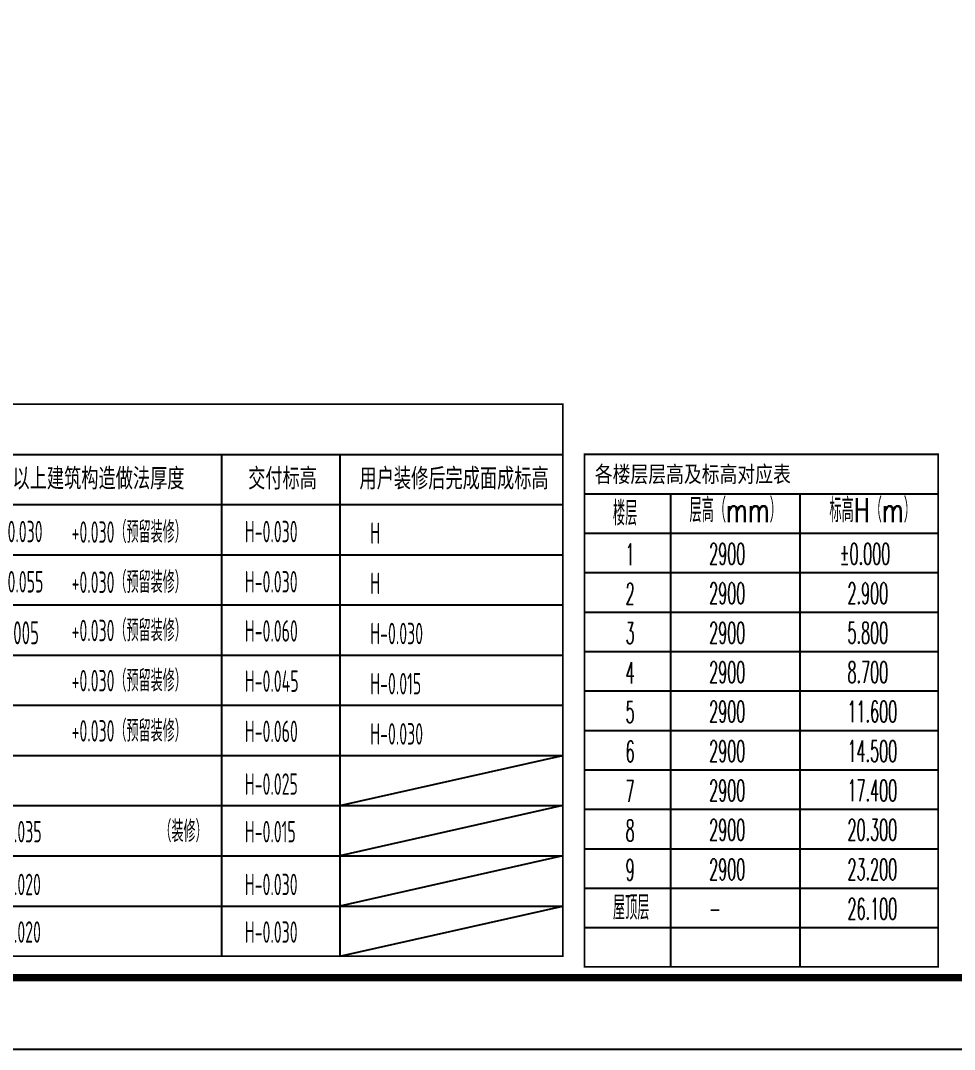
# Model space of a CAD drawing. Extents: x 27938 to 983267, y -209821 to 1628073.
# Drawn here: x 730025 to 743053, y 642457 to 656807 of the extents above; entities that cross this region are included whole.
import ezdxf

# ---------------------------------------------------------------- set-up
doc = ezdxf.new("R2010")
doc.units = 0
doc.header["$LTSCALE"] = 1000
doc.header["$MEASUREMENT"] = 0
for name, color, linetype in [('C-Sheet-图框', 101, 'Continuous'), ('PUB_TEXT', 4, 'Continuous'), ('图框', 140, 'Continuous')]:
    doc.layers.add(name, color=color, linetype=linetype)
doc.layers.add('yichutu', color=7, linetype='Continuous', true_color=0xffffff, plot=False)
doc.styles.add('_TCH_DIM', font='SIMPLEX.shx', dxfattribs={"width": 0.7, "bigfont": 'GBCBIG.shx'})
doc.styles.add('宋体', font='', dxfattribs={"height": 50})
doc.styles.add('房间名称', font='TSSDENG', dxfattribs={"width": 0.8, "bigfont": 'HZTXT'})
doc.styles.get('宋体').set_extended_font_data('SimSun')

# ---------------------------------------------------------------- blocks, each defined once
blk = doc.blocks.new('TK')
at = {"layer": '图框'}
blk.add_lwpolyline([(465375, 548714), (549475, 548714), (549475, 489314), (465375, 489314)], close=True, dxfattribs=at)
blk.add_lwpolyline([(465375, 548714), (549475, 548714), (549475, 489314), (465375, 489314)], close=True, dxfattribs=at)
at = {"layer": '图框', "const_width": 100}
blk.add_lwpolyline([(548475, 490314), (548475, 547714), (467875, 547714), (467875, 490314)], close=True, dxfattribs=at)
blk = doc.blocks.new('A$C78D13F63')
at = {"layer": 'C-Sheet-图框', "color": 0}
for p, q in [((52360, 7300), (67578, 7300)), ((62812, 7300), (62812, 300)), ((64465, 7300), (64465, 300)), ((52360, 6600), (67578, 6600)), ((52360, 5900), (67578, 5900)), ((52360, 5200), (67578, 5200)), ((52360, 4500), (67578, 4500)), ((52360, 3800), (67578, 3800)), ((52360, 3100), (67578, 3100)), ((52360, 2400), (67578, 2400)), ((52360, 1700), (67578, 1700)), ((52360, 1000), (67578, 1000))]:
    blk.add_line(p, q, dxfattribs=at)
at = {"layer": 'C-Sheet-图框', "color": 0, "const_width": 24}
blk.add_lwpolyline([(52360, 300), (52360, 8000), (67578, 8000), (67578, 300), (52360, 300)], dxfattribs=at)
at = {"layer": 'PUB_TEXT', "color": 251, "true_color": 0x636466}
for p, q in [((64465, 2400), (67578, 3100)), ((67578, 2400), (64465, 1700)), ((67578, 1700), (64465, 1000)), ((64465, 300), (67578, 1000))]:
    blk.add_line(p, q, dxfattribs=at)
at = {"layer": 'PUB_TEXT', "style": '房间名称'}
for s, width, p in [('结构板面以上建筑构造做法厚度', 0.8, (58938, 6810)), ('交付标高', 0.8, (63186, 6810)), ('用户装修后完成面成标高', 0.8, (64739, 6810)), ('0.030', 0.56, (59829, 6073)), ('0.055', 0.56, (59829, 5373)), ('0.035', 0.56, (59809, 1887)), ('0.020', 0.56, (59809, 1151)), ('0.020', 0.56, (59809, 487))]:
    blk.add_text(s, height=300, dxfattribs=dict(at, width=width)).set_placement(p)
at = {"layer": 'PUB_TEXT', "color": 251, "true_color": 0x636466, "style": '房间名称', "width": 0.56}
for s, p in [('+0.030（预留装修）', (60723, 6066)), ('+0.030（预留装修）', (60723, 5366)), ('+0.030（预留装修）', (60723, 4693)), ('+0.030（预留装修）', (60723, 3993)), ('+0.030（预留装修）', (60723, 3293)), ('（装修）', (61948, 1893))]:
    blk.add_text(s, height=300, dxfattribs=at).set_placement(p)
at = {"layer": 'PUB_TEXT', "color": 2, "style": '房间名称', "width": 0.56}
for s, p in [('H-0.030', (63139, 6073)), ('H-0.030', (63139, 5373)), ('H-0.060', (63139, 4687)), ('H-0.045', (63139, 3987)), ('H-0.060', (63139, 3287)), ('H-0.025', (63139, 2551)), ('H-0.015', (63139, 1887)), ('H-0.030', (63139, 1151)), ('H-0.030', (63139, 487))]:
    blk.add_text(s, height=300, dxfattribs=at).set_placement(p)
at = {"layer": 'PUB_TEXT', "color": 4, "style": '房间名称', "width": 0.56}
for s, p in [('H', (64889, 6051)), ('H', (64889, 5351)), ('H-0.030', (64889, 4651)), ('H-0.015', (64889, 3951)), ('H-0.030', (64889, 3251))]:
    blk.add_text(s, height=300, dxfattribs=at).set_placement(p)
at = {"layer": 'PUB_TEXT', "color": 3, "style": '房间名称', "width": 0.56}
blk.add_text('+0.005', height=321.4, dxfattribs=at).set_placement((59623, 4650))
blk = doc.blocks.new('yct-841-594-84100-59399.9999999999-100-1000.0')
at = {"layer": 'yichutu', "color": 7, "true_color": 0xffffff}
blk.add_lwpolyline([(0, 0), (0, 59400), (84100, 59400), (84100, 0)], close=True, dxfattribs=at)

msp = doc.modelspace()

# ---------------------------------------------------------------- linework, layer by layer
at = {"layer": 'C-Sheet-图框', "color": 0}
for p, q in [((737892.4, 650207), (742825.3, 650207)), ((737892.4, 650207), (742825.3, 650207)), ((739093.6, 650207), (739093.6, 643607)), ((740895.6, 650207), (740895.6, 643607)), ((737892.4, 649657), (742825.3, 649657)), ((737892.4, 649107), (742825.3, 649107)), ((737892.4, 648557), (742825.3, 648557)), ((737892.4, 648007), (742825.3, 648007)), ((737892.4, 647457), (742825.3, 647457)), ((737892.4, 646907), (742825.3, 646907)), ((737892.4, 646357), (742825.3, 646357)), ((737892.4, 645807), (742825.3, 645807)), ((737892.4, 645257), (742825.3, 645257)), ((737892.4, 644707), (742825.3, 644707)), ((737892.4, 644157), (742825.3, 644157))]:
    msp.add_line(p, q, dxfattribs=at)
at = {"layer": 'C-Sheet-图框', "color": 0, "const_width": 24}
msp.add_lwpolyline([(737892.4, 643607), (742825.3, 643607), (742825.3, 650757), (737892.4, 650757), (737892.4, 643607)], dxfattribs=at)

# ---------------------------------------------------------------- block references
msp.add_blockref('TK', (202139.1, 153143.3))

# ---------------------------------------------------------------- texts
at = {"layer": 'PUB_TEXT', "color": 2, "style": '宋体', "width": 0.8}
msp.add_text('各楼层层高及标高对应表', height=227.848, dxfattribs=at).set_placement((738036.3, 650366.7))
at = {"layer": 'PUB_TEXT', "style": '_TCH_DIM'}
for s, height, width, p in [('楼层', 337.59, 0.7, (738288.9, 649764.9)), ('层高（mm）', 337.59, 0.7, (739357.2, 649809.2)), ('标高H（m）', 337.59, 0.7, (741308.9, 649809.2)), ('1', 297.5, 0.494118, (738466.1, 649212.3)), ('2900', 297.5, 0.494118, (739631.8, 649219.9)), ('%%P0.000', 297.5, 0.494118, (741452.5, 649219.9)), ('2', 297.5, 0.494118, (738466.1, 648662.3)), ('2900', 297.5, 0.494118, (739631.8, 648669.9)), ('2.900', 297.5, 0.494118, (741561.5, 648669.9)), ('3', 297.5, 0.494118, (738466.1, 648112.3)), ('2900', 297.5, 0.494118, (739631.8, 648119.9)), ('5.800', 297.5, 0.494118, (741561.5, 648119.9)), ('4', 297.5, 0.494118, (738466.1, 647562.3)), ('2900', 297.5, 0.494118, (739631.8, 647569.9)), ('8.700', 297.5, 0.494118, (741561.5, 647569.9)), ('5', 297.5, 0.494118, (738466.1, 647012.3)), ('2900', 297.5, 0.494118, (739631.8, 647019.9)), ('11.600', 297.5, 0.494118, (741561.5, 647019.9)), ('2900', 297.5, 0.494118, (739631.8, 646469.9)), ('14.500', 297.5, 0.494118, (741561.5, 646469.9)), ('6', 297.5, 0.494118, (738466.1, 646462.3)), ('7', 297.5, 0.494118, (738466.1, 645912.3)), ('2900', 297.5, 0.494118, (739631.8, 645919.9)), ('17.400', 297.5, 0.494118, (741561.5, 645919.9)), ('8', 297.5, 0.494118, (738466.1, 645362.3)), ('2900', 297.5, 0.494118, (739631.8, 645369.9)), ('20.300', 297.5, 0.494118, (741561.5, 645369.9)), ('9', 297.5, 0.494118, (738466.1, 644812.3)), ('2900', 297.5, 0.494118, (739631.8, 644819.9)), ('23.200', 297.5, 0.494118, (741561.5, 644819.9)), ('屋顶层', 337.59, 0.7, (738288.9, 644264.9)), ('26.100', 297.5, 0.494118, (741561.5, 644269.9)), ('-', 297.5, 0.494118, (739631.8, 644269.9))]:
    msp.add_text(s, height=height, dxfattribs=dict(at, width=width)).set_placement(p)

# ---------------------------------------------------------------- next in the draw order: block references
msp.add_blockref('A$C78D13F63', (670014.1, 643457))

# ---------------------------------------------------------------- next in the draw order: block references
at = {"layer": 'yichutu'}
msp.add_blockref('yct-841-594-84100-59399.9999999999-100-1000.0', (667514.1, 642457), dxfattribs=at)

doc.saveas('drawing.dxf')
